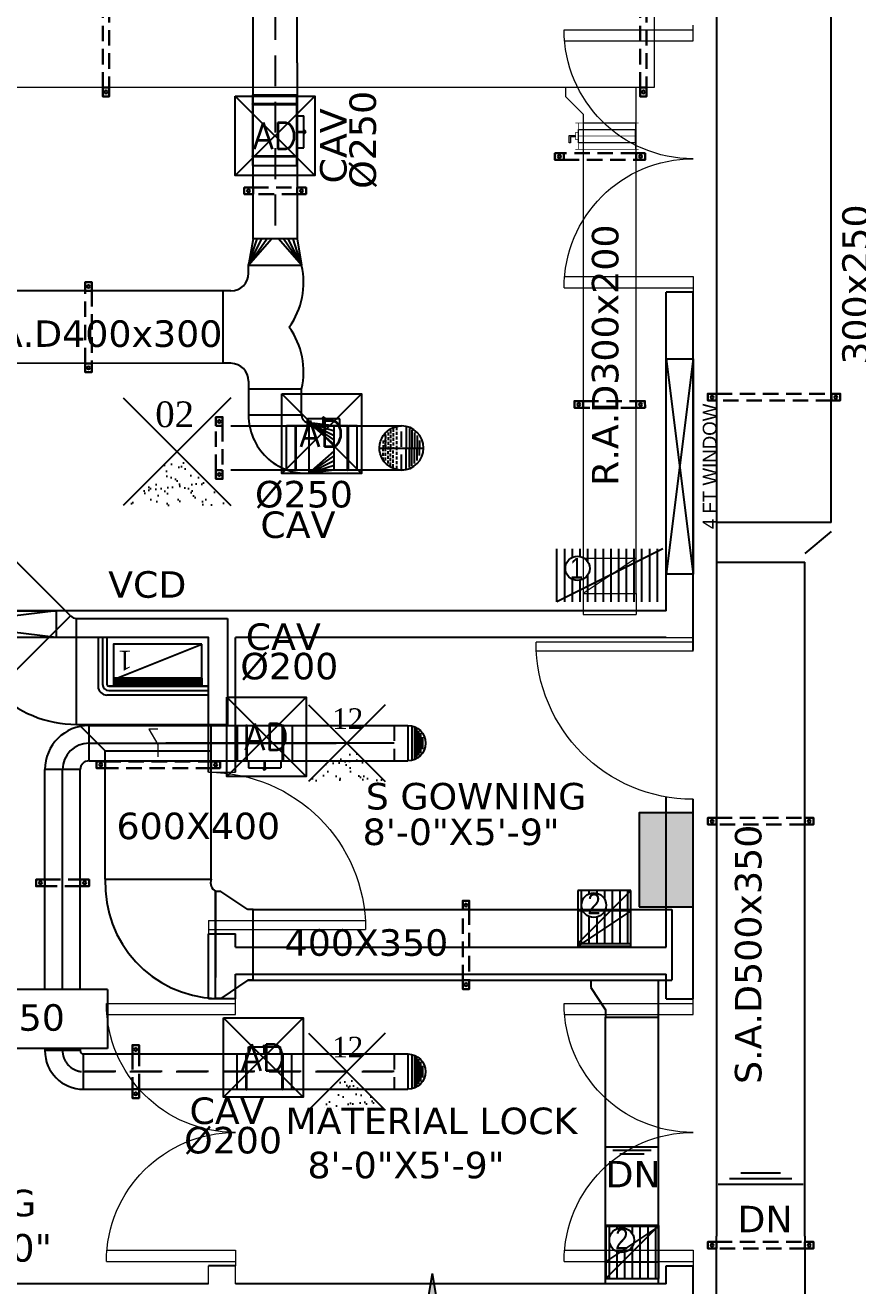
# Model space of a CAD drawing. Header units: millimetres. Extents: x -5691 to 68617, y -23008 to 84113.
# Drawn here: x 8462 to 13176, y 33340 to 40474 of the extents above; entities that cross this region are included whole.
import ezdxf
from ezdxf.enums import TextEntityAlignment as Align

# ---------------------------------------------------------------- set-up
doc = ezdxf.new("R2010")
doc.units = ezdxf.units.MM
doc.header["$LTSCALE"] = 700
doc.header["$MEASUREMENT"] = 0
doc.linetypes.add('HIDDEN', pattern=[0.375, 0.25, -0.125])
for name, color, linetype in [('Access Door', 7, 'Continuous'), ('architactur xref$0$COLUMN', 8, 'Continuous'), ('architactur xref$0$COLUMN HATCH', 8, 'Continuous'), ('architactur xref$0$TEXT', 8, 'Continuous'), ('architactur xref$0$WALL', 8, 'Continuous'), ('architactur xref$0$WINDOOW', 8, 'Continuous'), ('CAV', 4, 'Continuous'), ('duct size', 7, 'Continuous'), ('M-AC-DIFFUSER', 3, 'Continuous'), ('rcp$0$DIF 02', 74, 'Continuous'), ('rcp$0$DIF 12', 84, 'Continuous'), ('rcp$0$DIF 46', 74, 'Continuous'), ('rcp$0$Low pickup 500x200', 10, 'Continuous'), ('rcp$0$Return grill 300x300', 5, 'Continuous'), ('rcp$0$RETURN GRILL-600x300', 5, 'Continuous'), ('rcp$0$X-REF', 8, 'Continuous'), ('Return Ahu-03', 1, 'Continuous'), ('Return Ahu-06', 1, 'Continuous'), ('Supply Ahu-03', 3, 'Continuous'), ('Supply Ahu-04', 3, 'Continuous'), ('Supply Ahu-05', 3, 'Continuous'), ('Supply Ahu-06', 3, 'Continuous'), ('X-REF', 8, 'Continuous')]:
    doc.layers.add(name, color=color, linetype=linetype)
for name, color, linetype, lineweight in [('rcp$0$H-RETURN RISER 700', 6, 'Continuous', 9), ('rcp$0$MAAM TEXT', 7, 'Continuous', 25), ('Return AHU-02', 1, 'Continuous', 20), ('SA-HANGERS', 21, 'Continuous', 30), ('VCD', 1, 'Continuous', 20)]:
    doc.layers.add(name, color=color, linetype=linetype, lineweight=lineweight)
doc.styles.add('AC-TEXT', font='ROMANS.SHX', dxfattribs={"height": 200})
doc.styles.add('architactur xref$0$H St Bt', font='stylu.ttf')
doc.styles.add('architactur xref$0$VERDANA', font='verdana.ttf')
doc.styles.add('rcp$0$style1', font='ARIALN.TTF')
doc.styles.add('rcp$0$TECHNICBOLD', font='times.ttf', dxfattribs={"height": 10})
doc.styles.add('VERDANA', font='verdana.ttf')

# ---------------------------------------------------------------- blocks, each defined once
blk = doc.blocks.new('*U12')
for p, q in [((0, 0), (0, 37)), ((650, 0), (650, 37))]:
    blk.add_line(p, q)
for points in [[(0, 0), (-50, 0), (-50, 37), (0, 37)], [(650, 37), (700, 37), (700, 0), (650, 0)]]:
    blk.add_lwpolyline(points)
at = {"linetype": 'HIDDEN', "ltscale": 0.5}
for points in [[(0, 37), (650, 37)], [(650, 0), (0, 0)]]:
    blk.add_lwpolyline(points, dxfattribs=at)
for centre in [(-25, 18.5), (675, 18.5)]:
    blk.add_circle(centre, 8.44)
blk = doc.blocks.new('*U13')
for p, q in [((0, 0), (0, 37)), ((499.8, 0), (499.8, 37))]:
    blk.add_line(p, q)
for points in [[(0, 0), (-50, 0), (-50, 37), (0, 37)], [(499.8, 37), (549.8, 37), (549.8, 0), (499.8, 0)]]:
    blk.add_lwpolyline(points)
at = {"linetype": 'HIDDEN', "ltscale": 0.5}
for points in [[(0, 37), (499.8, 37)], [(499.8, 0), (0, 0)]]:
    blk.add_lwpolyline(points, dxfattribs=at)
for centre in [(-25, 18.5), (524.8, 18.5)]:
    blk.add_circle(centre, 8.44)
blk = doc.blocks.new('*U59')
for p, q in [((0, 0), (0, 37)), ((600, 0), (600, 37))]:
    blk.add_line(p, q)
for points in [[(0, 0), (-50, 0), (-50, 37), (0, 37)], [(600, 37), (650, 37), (650, 0), (600, 0)]]:
    blk.add_lwpolyline(points)
at = {"linetype": 'HIDDEN', "ltscale": 0.5}
for points in [[(0, 37), (600, 37)], [(600, 0), (0, 0)]]:
    blk.add_lwpolyline(points, dxfattribs=at)
for centre in [(-25, 18.5), (625, 18.5)]:
    blk.add_circle(centre, 8.44)
blk = doc.blocks.new('*U94')
for p, q in [((0, 0), (0, 37)), ((400, 0), (400, 37))]:
    blk.add_line(p, q)
for points in [[(0, 0), (-50, 0), (-50, 37), (0, 37)], [(400, 37), (450, 37), (450, 0), (400, 0)]]:
    blk.add_lwpolyline(points)
at = {"linetype": 'HIDDEN', "ltscale": 0.5}
for points in [[(0, 37), (400, 37)], [(400, 0), (0, 0)]]:
    blk.add_lwpolyline(points, dxfattribs=at)
for centre in [(-25, 18.5), (425, 18.5)]:
    blk.add_circle(centre, 8.44)
blk = doc.blocks.new('*U76')
for p, q in [((0, 0), (0, 37)), ((250.2, 0), (250.2, 37))]:
    blk.add_line(p, q)
for points in [[(0, 0), (-50, 0), (-50, 37), (0, 37)], [(250.2, 37), (300.2, 37), (300.2, 0), (250.2, 0)]]:
    blk.add_lwpolyline(points)
at = {"linetype": 'HIDDEN', "ltscale": 0.5}
for points in [[(0, 37), (250.2, 37)], [(250.2, 0), (0, 0)]]:
    blk.add_lwpolyline(points, dxfattribs=at)
for centre in [(-25, 18.5), (275.2, 18.5)]:
    blk.add_circle(centre, 8.44)
blk = doc.blocks.new('*U127')
for p, q in [((0, 0), (0, 37)), ((409.9, 0), (409.9, 37))]:
    blk.add_line(p, q)
for points in [[(0, 0), (-50, 0), (-50, 37), (0, 37)], [(409.9, 37), (459.9, 37), (459.9, 0), (409.9, 0)]]:
    blk.add_lwpolyline(points)
at = {"linetype": 'HIDDEN', "ltscale": 0.5}
for points in [[(0, 37), (409.9, 37)], [(409.9, 0), (0, 0)]]:
    blk.add_lwpolyline(points, dxfattribs=at)
for centre in [(-25, 18.5), (434.9, 18.5)]:
    blk.add_circle(centre, 8.44)
blk = doc.blocks.new('*U79')
for p, q in [((0, 0), (0, 37)), ((300, 0), (300, 37))]:
    blk.add_line(p, q)
for points in [[(0, 0), (-50, 0), (-50, 37), (0, 37)], [(300, 37), (350, 37), (350, 0), (300, 0)]]:
    blk.add_lwpolyline(points)
at = {"linetype": 'HIDDEN', "ltscale": 0.5}
for points in [[(0, 37), (300, 37)], [(300, 0), (0, 0)]]:
    blk.add_lwpolyline(points, dxfattribs=at)
for centre in [(-25, 18.5), (325, 18.5)]:
    blk.add_circle(centre, 8.44)
blk = doc.blocks.new('CAV 250 DIA')
for p, q in [((0, 400), (0, 350)), ((0, 400), (250, 400)), ((250, 400), (250, 350)), ((0, 350), (250, 350)), ((0, 345), (0, 55)), ((0, 345), (250, 345)), ((250, 345), (250, 55)), ((250, 301.1), (290, 301.1)), ((290, 301.1), (290, 119.1)), ((290.8, 218.7), (292.2, 220.1)), ((290.8, 218.7), (297.4, 212.1)), ((292.2, 220.1), (302.2, 210.1)), ((250, 212.1), (297.4, 212.1)), ((250, 208.1), (297.4, 208.1)), ((297.4, 208.1), (290.8, 201.6)), ((290.8, 201.6), (292.2, 200.1)), ((302.2, 210.1), (292.2, 200.1)), ((250, 119.1), (290, 119.1)), ((0, 55), (250, 55)), ((0, 50), (0, 0)), ((0, 50), (250, 50)), ((0, 50), (250, 50)), ((0, 0), (250, 0)), ((250, 50), (250, 0))]:
    blk.add_line(p, q)
for centre, start, end in [((0.9, 347.5), 109.43656, 250.56344), ((249.1, 347.5), 289.43656, 70.56344), ((0.9, 52.5), 109.43656, 250.56344), ((249.1, 52.5), 289.43656, 70.56344)]:
    blk.add_arc(centre, 2.65, start, end)
blk = doc.blocks.new('architactur xref$0$b d')
at = {"layer": 'architactur xref$0$WINDOOW', "color": 0, "lineweight": 0}
for p, q in [((67237.44, 17555.04), (67233.94, 17555.04)), ((67234.94, 17526.29), (67234.94, 17555.04)), ((67237.44, 17526.39), (67237.44, 17555.04)), ((67289.94, 17526.39), (67289.94, 17555.04)), ((67289.94, 17555.04), (67293.44, 17555.04)), ((67292.44, 17526.29), (67292.44, 17555.04))]:
    blk.add_line(p, q, dxfattribs=at)
for centre, start, end in [((67234.94, 17555.04), 270, 0), ((67292.44, 17555.04), 180, 270)]:
    blk.add_arc(centre, 28.75, start, end, dxfattribs=at)
blk = doc.blocks.new('architactur xref$0$D1')
at = {"layer": 'architactur xref$0$WINDOOW', "color": 0, "lineweight": 0}
for p, q in [((2995.31, -11647.76), (2960.36, -11647.76)), ((2995.31, -11647.76), (2995.31, -11650.76)), ((2995.31, -11649.76), (2960.31, -11649.76))]:
    blk.add_line(p, q, dxfattribs=at)
blk.add_arc((2995.31, -11649.76), 35, 90, 180, dxfattribs=at)
blk = doc.blocks.new('*U202')
at = {"layer": 'architactur xref$0$WALL', "color": 0}
for p, q in [((60520.06, 48188.77), (60526.06, 48188.77)), ((60520.06, 48140.77), (60520.06, 48188.77)), ((60526.06, 48188.77), (60520.06, 48140.77)), ((60520.06, 48188.77), (60526.06, 48140.77)), ((60526.06, 48188.77), (60526.06, 48140.77)), ((60526.06, 48140.77), (60520.06, 48140.77))]:
    blk.add_line(p, q, dxfattribs=at)
at = {"layer": 'architactur xref$0$TEXT', "lineweight": 0, "style": 'architactur xref$0$H St Bt'}
blk.add_text('4 FT WINDOW', height=3.1104, rotation=90, dxfattribs=at).set_placement((60531.34, 48150.84))
blk = doc.blocks.new('*U219')
at = {"layer": 'architactur xref$0$WALL', "color": 0}
for p, q in [((60520.06, 48188.77), (60526.06, 48188.77)), ((60520.06, 48140.77), (60520.06, 48188.77)), ((60526.06, 48188.77), (60520.06, 48140.77)), ((60520.06, 48188.77), (60526.06, 48140.77)), ((60526.06, 48188.77), (60526.06, 48140.77)), ((60526.06, 48140.77), (60520.06, 48140.77))]:
    blk.add_line(p, q, dxfattribs=at)
at = {"layer": 'architactur xref$0$TEXT', "lineweight": 0, "style": 'architactur xref$0$H St Bt'}
blk.add_text('4 FT WINDOW', height=3.1104, rotation=90, dxfattribs=at).set_placement((60531.34, 48150.84))
blk = doc.blocks.new('architactur xref')
at = {"layer": 'architactur xref$0$COLUMN HATCH', "linetype": 'Continuous'}
blk.add_hatch(color=256, dxfattribs=at).paths.add_polyline_path([(482, 1418), (470, 1418), (470, 1397), (482, 1397)])
at = {"layer": 'architactur xref$0$TEXT', "lineweight": 0}
blk.add_hatch(color=256, dxfattribs=at).paths.add_polyline_path([(482, 1418), (470, 1418), (470, 1397), (482, 1397)])
at = {"layer": 'architactur xref$0$TEXT'}
blk.add_hatch(color=256, dxfattribs=at).paths.add_polyline_path([(422.16, 1305.16), (425.59, 1305.16), (423.87, 1315.39)])
at = {"layer": 'architactur xref$0$COLUMN', "linetype": 'Continuous'}
blk.add_lwpolyline([(470, 1397), (482, 1397), (482, 1418), (470, 1418)], close=True, dxfattribs=at)
at = {"layer": 'architactur xref$0$TEXT'}
for p, q in [((423.86, 1315.35), (422.16, 1305.16)), ((423.88, 1315.35), (425.59, 1305.16))]:
    blk.add_line(p, q, dxfattribs=at)
at = {"layer": 'architactur xref$0$TEXT', "lineweight": 0}
blk.add_lwpolyline([(470, 1397), (482, 1397), (482, 1418), (470, 1418)], close=True, dxfattribs=at)
at = {"layer": 'architactur xref$0$WALL', "linetype": 'Continuous'}
for p, q in [((476, 1463), (476, 1533.96)), ((482, 1533.96), (476, 1533.96)), ((482, 1454.22), (482, 1533.96)), ((476, 1463), (185.5, 1463)), ((374, 1457), (258, 1457)), ((374, 1427), (374, 1457)), ((380, 1427), (380, 1457)), ((476, 1457), (380, 1457)), ((476, 1388), (476, 1421.52)), ((482, 1376.5), (482, 1421)), ((374, 1376.5), (374, 1391)), ((374, 1391), (380, 1391)), ((380, 1388), (380, 1391)), ((380, 1388), (476, 1388)), ((380, 1376.5), (380, 1382)), ((380, 1382), (476, 1382)), ((476, 1376.5), (476, 1382)), ((380, 1376.5), (374, 1376.5)), ((476, 1376.5), (482, 1376.5)), ((380, 1317), (374, 1317)), ((476, 1313), (476, 1317)), ((476, 1317), (482, 1317)), ((482, 1229), (482, 1317)), ((374, 1313), (213, 1313)), ((476, 1313), (380, 1313))]:
    blk.add_line(p, q, dxfattribs=at)
at = {"layer": 'architactur xref$0$WINDOOW', "lineweight": 0}
for p, q in [((374, 1457), (258, 1457)), ((476, 1457), (482, 1457)), ((374, 1427), (380, 1427)), ((374, 1313), (374, 1317)), ((380, 1313), (380, 1317))]:
    blk.add_line(p, q, dxfattribs=at)
at = {"layer": 'architactur xref$0$WALL'}
blk.add_blockref('*U202', (-60044.06, -46669.66), dxfattribs=at)
at = {"layer": 'architactur xref$0$WALL', "rotation": 270}
blk.add_blockref('*U219', (-47848.77, 61983.06), dxfattribs=at)
at = {"layer": 'architactur xref$0$WINDOOW', "lineweight": 0, "xscale": -1}
for name, p, rotation in [('architactur xref$0$b d', (-17073.04, -65699.98), 270), ('architactur xref$0$D1', (-2513.31, -10193.76), 180), ('architactur xref$0$b d', (-17175.04, -65916.94), 270), ('architactur xref$0$b d', (-17073.04, -65916.94), 270)]:
    blk.add_blockref(name, p, dxfattribs=dict(at, rotation=rotation))
blk.add_blockref('architactur xref$0$D1', (3369.31, 13041.76), dxfattribs=at)
at = {"layer": 'architactur xref$0$TEXT', "lineweight": 0, "style": 'architactur xref$0$VERDANA'}
for s, height, p in [('S GOWNING', 5.906, (409.05, 1418.72)), ('8\'-0"X5\'-9"', 5.9055, (408.35, 1410.79)), ('MATERIAL LOCK', 5.9055, (391.12, 1346.38, 0.01)), ('8\'-0"X5\'-9"', 5.9055, (396.05, 1336.54, 0.01))]:
    blk.add_text(s, height=height, dxfattribs=at).set_placement(p)
at = {"layer": 'architactur xref$0$TEXT', "lineweight": 0, "insert": (310.86, 1325.91, -0.01), "char_height": 5.9055, "width": 81.4151, "attachment_point": 5, "style": 'architactur xref$0$VERDANA'}
blk.add_mtext('CREAM MFG {\\H1.042x;13\'-5"X12\'-0"}', dxfattribs=at)
blk = doc.blocks.new('A$C4D301BEB')
for p, q in [((-246, 200), (-246, 240)), ((-246, 240), (-64, 240)), ((-165, 242.2), (-155, 252.2)), ((-163.6, 240.8), (-165, 242.2)), ((-163.6, 240.8), (-157, 247.4)), ((-157, 200), (-157, 247.4)), ((-155, 252.2), (-145, 242.2)), ((-153, 200), (-153, 247.4)), ((-153, 247.4), (-146.4, 240.8)), ((-146.4, 240.8), (-145, 242.2)), ((-64, 200), (-64, 240)), ((-310, 200), (-260, 200)), ((-310, 0), (-310, 200)), ((-260, 0), (-260, 200)), ((-255, 200), (-55, 200)), ((-255, 0), (-255, 200)), ((-55, 0), (-55, 200)), ((-50, 200), (0, 200)), ((-50, 0), (-50, 200)), ((-50, 0), (-50, 200)), ((0, 0), (0, 200)), ((-310, 0), (-260, 0)), ((-255, 0), (-55, 0)), ((-50, 0), (0, 0))]:
    blk.add_line(p, q)
for centre, start, end in [((-257.5, 199.1), 19.43656, 160.56344), ((-52.5, 199.1), 19.43656, 160.56344), ((-257.5, 0.9), 199.43656, 340.56344), ((-52.5, 0.9), 199.43656, 340.56344)]:
    blk.add_arc(centre, 2.65, start, end)
blk = doc.blocks.new('*U77')
for p, q in [((0, 0), (0, 37)), ((410, 0), (410, 37))]:
    blk.add_line(p, q)
for points in [[(0, 0), (-50, 0), (-50, 37), (0, 37)], [(410, 37), (460, 37), (460, 0), (410, 0)]]:
    blk.add_lwpolyline(points)
at = {"linetype": 'HIDDEN', "ltscale": 0.5}
for points in [[(0, 37), (410, 37)], [(410, 0), (0, 0)]]:
    blk.add_lwpolyline(points, dxfattribs=at)
for centre in [(-25, 18.5), (435, 18.5)]:
    blk.add_circle(centre, 8.44)
blk = doc.blocks.new('*U109')
for p, q in [((0, 0), (0, 37)), ((850, 0), (850, 37))]:
    blk.add_line(p, q)
for points in [[(0, 0), (-50, 0), (-50, 37), (0, 37)], [(850, 37), (900, 37), (900, 0), (850, 0)]]:
    blk.add_lwpolyline(points)
at = {"linetype": 'HIDDEN', "ltscale": 0.5}
for points in [[(0, 37), (850, 37)], [(850, 0), (0, 0)]]:
    blk.add_lwpolyline(points, dxfattribs=at)
for centre in [(-25, 18.5), (875, 18.5)]:
    blk.add_circle(centre, 8.44)
blk = doc.blocks.new('AD')
at = {"layer": 'M-AC-DIFFUSER', "color": 2}
for p, q in [((225, 225), (-225, -225)), ((225, -225), (-225, 225))]:
    blk.add_line(p, q, dxfattribs=at)
blk.add_lwpolyline([(-225, 225), (225, 225), (225, -225), (-225, -225)], close=True, dxfattribs=at)
at = {"layer": 'M-AC-DIFFUSER', "color": 2, "style": 'AC-TEXT'}
blk.add_text('AD', height=150, dxfattribs=at).set_placement((0, 0), align=Align.MIDDLE_CENTER)
blk = doc.blocks.new('*U128')
for p, q in [((0, 0), (0, 37)), ((200, 0), (200, 37))]:
    blk.add_line(p, q)
for points in [[(0, 0), (-50, 0), (-50, 37), (0, 37)], [(200, 37), (250, 37), (250, 0), (200, 0)]]:
    blk.add_lwpolyline(points)
at = {"linetype": 'HIDDEN', "ltscale": 0.5}
for points in [[(0, 37), (200, 37)], [(200, 0), (0, 0)]]:
    blk.add_lwpolyline(points, dxfattribs=at)
for centre in [(-25, 18.5), (225, 18.5)]:
    blk.add_circle(centre, 8.44)
blk = doc.blocks.new('*U142')
for p, q in [((0, 0), (0, 37)), ((200, 0), (200, 37))]:
    blk.add_line(p, q)
for points in [[(0, 0), (-50, 0), (-50, 37), (0, 37)], [(200, 37), (250, 37), (250, 0), (200, 0)]]:
    blk.add_lwpolyline(points)
at = {"linetype": 'HIDDEN', "ltscale": 0.5}
for points in [[(0, 37), (200, 37)], [(200, 0), (0, 0)]]:
    blk.add_lwpolyline(points, dxfattribs=at)
for centre in [(-25, 18.5), (225, 18.5)]:
    blk.add_circle(centre, 8.44)
blk = doc.blocks.new('*U130')
at = {"linetype": 'Continuous', "const_width": 5}
for points in [[(428, -75), (428, -75), (-25, -75), (0, -75), (0, 125), (-25, 125), (0, 125), (428, 125), (453, 125), (428, 125), (428, -75), (453, -75), (428, -75)], [(428, 25), (0, 25)]]:
    blk.add_lwpolyline(points, dxfattribs=at)
at = {"linetype": 'Continuous'}
for points in [[(-25, 20), (-25, 30), (-60, 30), (-60, 75), (-70, 75), (-70, 20), (-25, 20)], [(428, 75), (0, 75), (0, -25), (428, -25)]]:
    blk.add_lwpolyline(points, close=True, dxfattribs=at)
at = {"linetype": 'Continuous', "const_width": 5}
blk.add_lwpolyline([(0, 0), (0, 50), (-25, 50), (-25, 0)], close=True, dxfattribs=at)
blk = doc.blocks.new('rcp$0$DIFF CODE-12')
at = {"layer": 'rcp$0$DIF 12'}
h = blk.add_hatch(dxfattribs=at)
h.set_pattern_fill('AR-SAND', color=256, scale=50, style=0)
h.paths.add_polyline_path([(-20771.6, -48936.5), (-20336.6, -48936.5), (-20554.1, -48719)])
for p, q in [((-20336.6, -48501.5), (-20771.6, -48936.5)), ((-20771.6, -48501.5), (-20336.6, -48936.5))]:
    blk.add_line(p, q, dxfattribs=at)
at = {"layer": 'rcp$0$DIF 12', "color": 1, "style": 'rcp$0$TECHNICBOLD'}
blk.add_text('12', height=116.49, dxfattribs=at).set_placement((-20636.9, -48638))
blk = doc.blocks.new('rcp$0$saaa')
at = {"layer": 'rcp$0$RETURN GRILL-600x300'}
h = blk.add_hatch(dxfattribs=at)
h.set_pattern_fill('ANSI31', color=256, scale=350, angle=135, style=0)
h.set_pattern_definition([(270, (332422.58, 31332.115), (-43.75, 3e-15), [])])
h.paths.add_polyline_path([(272317.9, 32662.1), (272317.9, 32962.1), (271717.9, 32962.1), (271717.9, 32662.1)])
h.paths.add_polyline_path([(271904.5, 32851.7, 1), (271767, 32851.7, 1)], flags=16)
blk.add_line((272317.9, 32962.1), (271717.9, 32662.1), dxfattribs=at)
blk.add_circle((271835.7, 32851.7, -0.4), 68.8, dxfattribs=at)
at = {"layer": 'rcp$0$MAAM TEXT', "color": 7, "style": 'rcp$0$style1'}
blk.add_text('1', height=117.4, dxfattribs=at).set_placement((271830.4, 32793.9, -0.4), align=Align.CENTER)
blk = doc.blocks.new('rcp$0$DIFF CODE-2')
at = {"layer": 'rcp$0$DIF 02'}
h = blk.add_hatch(dxfattribs=at)
h.set_pattern_fill('AR-SAND', color=256, scale=50, style=0)
h.paths.add_polyline_path([(-20872.6, -48009.6), (-20262.6, -48009.6), (-20567.6, -47704.6)])
for p, q in [((-20872.6, -47399.6), (-20262.6, -48009.6)), ((-20262.6, -47399.6), (-20872.6, -48009.6))]:
    blk.add_line(p, q, dxfattribs=at)
at = {"layer": 'rcp$0$DIF 02', "color": 1, "style": 'rcp$0$TECHNICBOLD'}
blk.add_text('02', height=145.64, dxfattribs=at).set_placement((-20690.5, -47565.6))
blk = doc.blocks.new('rcp$0$grill 2')
at = {"layer": 'rcp$0$Return grill 300x300'}
for p, q in [((-181725.9, 9716.9), (-182025.9, 9716.9)), ((-182025.9, 9716.9), (-182025.9, 9416.9)), ((-181725.9, 9716.9), (-182025.9, 9416.9)), ((-182007.4, 9716.9), (-182007.4, 9416.9)), ((-181963.7, 9716.9), (-181963.7, 9698)), ((-181919.9, 9716.9), (-181919.9, 9701.3)), ((-181876.2, 9716.9), (-181876.2, 9668)), ((-181832.4, 9716.9), (-181832.4, 9416.9)), ((-181788.7, 9716.9), (-181788.7, 9416.9)), ((-181744.9, 9716.9), (-181744.9, 9416.9)), ((-181725.9, 9416.9), (-181725.9, 9716.9)), ((-181963.7, 9569.2), (-181963.7, 9416.9)), ((-181919.9, 9566), (-181919.9, 9416.9)), ((-181876.2, 9599.2), (-181876.2, 9416.9)), ((-182025.9, 9416.9), (-181725.9, 9416.9))]:
    blk.add_line(p, q, dxfattribs=at)
blk.add_ellipse((-181935.9, 9633.6), major_axis=(49.3, 49.3), ratio=1, start_param=5.497787, end_param=11.780972, dxfattribs=at)
at = {"layer": 'rcp$0$Return grill 300x300', "color": 7, "style": 'rcp$0$style1'}
blk.add_text('2', height=117.4, dxfattribs=at).set_placement((-181934.8, 9581.9, -0.4), align=Align.CENTER)
blk = doc.blocks.new('rcp$0$LOWPICK UP AFSD')
at = {"layer": 'rcp$0$Low pickup 500x200', "color": 6}
for p, q in [((8874.6, 37007.8), (8874.6, 36732.8)), ((8924.6, 37007.8), (8874.6, 37007.8)), ((8924.6, 37007.8), (8924.6, 36742.8)), ((9499.6, 36682.8), (8924.6, 36682.8)), ((9499.6, 36732.8), (8934.6, 36732.8))]:
    blk.add_line(p, q, dxfattribs=at)
at = {"layer": 'rcp$0$Low pickup 500x200', "color": 40}
for p, q in [((8899.6, 37007.8), (8899.6, 36742.8)), ((8934.6, 36707.8), (9499.6, 36707.8))]:
    blk.add_line(p, q, dxfattribs=at)
at = {"layer": 'rcp$0$Low pickup 500x200'}
blk.add_line((8962.1, 36770.3), (9462.1, 36970.3), dxfattribs=at)
at = {"layer": 'rcp$0$Low pickup 500x200', "color": 6}
for points in [[(9499.6, 36742.8), (9499.6, 37007.8), (8924.6, 37007.8), (8924.6, 36742.8)], [(8934.6, 36732.8), (9499.6, 36732.8)]]:
    blk.add_lwpolyline(points, dxfattribs=at)
at = {"layer": 'rcp$0$Low pickup 500x200'}
blk.add_lwpolyline([(9462.1, 36970.3), (8962.1, 36970.3), (8962.1, 36770.3), (9462.1, 36770.3)], close=True, dxfattribs=at)
at = {"layer": 'rcp$0$Low pickup 500x200', "color": 40}
blk.add_arc((8934.6, 36742.8), 35, 180, 270, dxfattribs=at)
at = {"layer": 'rcp$0$Low pickup 500x200', "color": 6}
for centre, radius in [((8934.6, 36742.8), 10), ((8924.6, 36732.8), 50)]:
    blk.add_arc(centre, radius, 180, 270, dxfattribs=at)
at = {"layer": 'rcp$0$Low pickup 500x200', "color": 6, "style": 'rcp$0$TECHNICBOLD'}
blk.add_text('1', height=110.8, rotation=180, dxfattribs=at).set_placement((9069.8, 36933.5))
blk = doc.blocks.new('rcp$0$A$C0a68144a')
at = {"layer": 'rcp$0$H-RETURN RISER 700'}
for p, q in [((-318.4, 221.1), (-287.7, 273)), ((-287.7, 221.1), (-318.4, 221.1))]:
    blk.add_line(p, q, dxfattribs=at)
blk.add_lwpolyline([(-287.7, 273), (-287.7, 314.9)], dxfattribs=at)
blk.add_lwpolyline([(-287.7, 100.1, 0, 60, 0), (-287.7, 184.1, 0, 0, 0), (-287.7, 221.1, 0, 0, 0)], format="xyseb", dxfattribs=at)
blk = doc.blocks.new('rcp')
at = {"layer": 'rcp$0$RETURN GRILL-600x300'}
blk.add_blockref('rcp$0$saaa', (-260246.9, 4548.1), dxfattribs=at)
at = {"layer": 'rcp$0$X-REF', "xscale": 25.39999999999418, "yscale": 25.39999999999418, "zscale": 25.39999999999418}
blk.add_blockref('architactur xref', (0, 0), dxfattribs=at)
at = {"layer": 'rcp$0$Low pickup 500x200'}
for p, q in [((9462.1, 36777.9), (8962, 36777.9)), ((9462.1, 36777.9), (9462.1, 36736.2)), ((8962, 36736.2), (9462.1, 36736.2))]:
    blk.add_line(p, q, dxfattribs=at)
at = {"layer": 'rcp$0$Low pickup 500x200', "ltscale": 8}
blk.add_line((8962, 36777.9, 0), (8962, 36736.2), dxfattribs=at)
at = {"layer": 'rcp$0$Low pickup 500x200', "color": 6, "const_width": 33.3}
blk.add_lwpolyline([(8962, 36759), (9462.1, 36759)], dxfattribs=at)
at = {"layer": 'rcp$0$DIF 46'}
for name, p in [('rcp$0$DIFF CODE-2', (29888.5, 85764.8)), ('rcp$0$DIFF CODE-12', (30836.7, 85129.4, -1178.7)), ('rcp$0$DIFF CODE-12', (30836.7, 83270.5, 500.3))]:
    blk.add_blockref(name, p, dxfattribs=at)
at = {"layer": 'rcp$0$Low pickup 500x200'}
blk.add_blockref('rcp$0$LOWPICK UP AFSD', (0, 0), dxfattribs=at)
at = {"layer": 'rcp$0$Low pickup 500x200', "ltscale": 8, "xscale": -1.66698760213779, "yscale": 1.66698760213779, "zscale": 1.66698760213779, "rotation": 180}
blk.add_blockref('rcp$0$A$C0a68144a', (9691.7, 36858.9), dxfattribs=at)
at = {"layer": 'rcp$0$RETURN GRILL-600x300'}
for p in [(193617.3, 25859.9), (193774.8, 23964.4)]:
    blk.add_blockref('rcp$0$grill 2', p, dxfattribs=at)

msp = doc.modelspace()

# ---------------------------------------------------------------- block references
at = {"layer": 'X-REF', "ltscale": 8}
msp.add_blockref('rcp', (0, 0), dxfattribs=at)

# ---------------------------------------------------------------- next in the draw order: block references
at = {"layer": 'X-REF', "xscale": 25.39999999999418, "yscale": 25.39999999999418, "zscale": 25.39999999999418}
msp.add_blockref('architactur xref', (0, 0), dxfattribs=at)

# ---------------------------------------------------------------- next in the draw order: linework, layer by layer
at = {"layer": 'Return AHU-02'}
for p, q in [((12022.5, 40971.3), (12022.5, 40121.3)), ((12022.5, 40121.3), (-3015.2, 40121.3)), ((11520.9, 40121.3), (11520.9, 40071.3)), ((11920.9, 39921.3), (11920.9, 40121.3)), ((11520.9, 40071.3), (11620.9, 39971.3)), ((11920.9, 37507.4, 75), (11920.9, 40060, 7.4)), ((11620.9, 39971.3), (11620.9, 39921.3)), ((11620.9, 39971.3), (11620.9, 37507.4, 125)), ((11620.9, 39921.3), (11920.9, 39921.3)), ((11620.9, 37507.4, 275), (11620.9, 37457.4, 25)), ((11621, 37457.4, 0), (11621, 37257.4, 0)), ((11621, 37457.4, 0), (11920.9, 37457.4, 25)), ((11920.9, 37457.4, 25), (11920.9, 37507.4, 75)), ((11920.9, 37257.4, 25), (11920.9, 37457.4, 25)), ((11621, 37257.4, 50), (11920.9, 37257.4, 25)), ((11621, 37257.4, 50), (11621, 37139.7, 50)), ((11920.9, 37257.4, 25), (11920.9, 37139.7, 25)), ((11621, 37139.7, 50), (11920.9, 37139.7, 50))]:
    msp.add_line(p, q, dxfattribs=at)
at = {"layer": 'Return AHU-02', "ltscale": 8}
for p, q in [((11920.9, 37457.4, 25), (11621, 37257.4, 0)), ((11747.3, 33350.2), (12047.3, 33350.2))]:
    msp.add_line(p, q, dxfattribs=at)
at = {"layer": 'Return Ahu-03'}
for p, q in [((8717.4, 37131.6, 50), (8322, 37527)), ((8293.1, 36707.2, -75.3), (8717.3, 37131.5, -75.3)), ((8752.7, 36516.8, -25.3), (8752.7, 37116.8, -25.3)), ((8752.7, 37116.8, -75.3), (9607.1, 37116.8, -75.3)), ((9607.1, 37116.8, -75.3), (9607.1, 36516.8, -75.3)), ((8752.7, 36516.8, -75.3), (9607.1, 36516.8, -75.3)), ((8765.1, 36516.8, -75.3), (8915.1, 36366.8, -75.3)), ((9514.5, 35640.7, 60.2), (9514.5, 36516.8, -75.3)), ((8915.1, 35640.7, 59.3), (8915.1, 36366.8, -43.3)), ((8915.1, 36366.8, -75.3), (9514.7, 36366.8, -75.3)), ((8915.1, 35640.7, 50), (9514.5, 35640.7, 50)), ((9539, 34965.6, 50), (9539.6, 35572.3, 100)), ((9569.5, 35572, 50), (9539, 35572, 50)), ((9539, 35572, 50), (9539, 35454, 50)), ((9721.9, 35469, 99.6), (9569.5, 35572, 50)), ((9752.7, 35469, 99.6), (9721.9, 35469, 99.6)), ((9752.7, 35069, 50), (9752.7, 35469, 50)), ((9754.4, 35469, 99.6), (12123.3, 35469, 99.6)), ((11891.4, 35462.1), (11591.4, 35262.1)), ((12123.3, 35469), (12123.3, 35069)), ((9539, 35454, 50), (9539, 35083.6, 50)), ((9539, 34965.6, 50), (9539, 35083.6, 50)), ((9721.9, 35069, 99.6), (9569.5, 34965.6, 50)), ((9721.9, 35069, 99.6), (9754.4, 35069, 99.6)), ((9754.4, 35069, 99.6), (9721.9, 35069, 99.6)), ((9754.4, 35069, 99.6), (12123.3, 35069, 99.6)), ((11664.1, 35069, 199.2), (11664.1, 35027.3, 199.2)), ((12047.4, 34860.6, 199.2), (12047.4, 35069, 157.5)), ((9569.5, 34965.6, 50), (9539, 34965.6, 50)), ((11664.1, 35027.3, 199.2), (11747.4, 34902.3, 199.2)), ((11747.4, 34902.3, 199.2), (11747.4, 34860.6, 199.2)), ((11747.3, 33350.2), (11747.4, 34860.6)), ((11747.4, 34860.6, 199.2), (12047.4, 34860.6, 199.2)), ((12047.3, 33350.2), (12047.4, 34860.6)), ((12047.4, 33675.2), (11747.4, 33475.2))]:
    msp.add_line(p, q, dxfattribs=at)
for points in [[(11591.4, 35262.1), (11891.4, 35262.1), (11891.4, 35462.1), (11591.4, 35462.1)], [(11747.4, 33475.2), (12047.4, 33475.2), (12047.4, 33675.2), (11747.4, 33675.2)]]:
    msp.add_lwpolyline(points, close=True, dxfattribs=at)
for centre, radius, start, end in [((8752.7, 37166.8, -75.3), 50, 225, 270), ((8752.7, 37166.8, -75.3), 650, 225, 270), ((9564.6, 35615.1), 650, 177.73912, 267.73912), ((9567.5, 35621.3, 100), 56.4, 159.91787, 240.32987)]:
    msp.add_arc(centre, radius, start, end, dxfattribs=at)
at = {"layer": 'Return Ahu-06'}
for p, q in [((11749, 34126.2), (12045.7, 34126.2)), ((11788.6, 34106.4), (12006.2, 34106.4)), ((11828.2, 34086.6), (11966.6, 34086.6))]:
    msp.add_line(p, q, dxfattribs=at)
at = {"layer": 'Supply Ahu-03'}
for p, q in [((9751.4, 39265.1), (9751.4, 40261)), ((10001.4, 40261, 0), (10001.4, 39264.6)), ((9751.4, 39265.1), (9726.4, 39115.1)), ((9726.4, 39115.1), (9856.7, 39265.1)), ((9726.4, 39115.1), (9829.2, 39265.1)), ((9726.4, 39115.1), (9801.7, 39265.1)), ((9726.4, 39115.1), (9774.2, 39265.1)), ((10001.4, 39265.1), (9751.4, 39265.1)), ((10026.4, 39115.1), (9896.1, 39265.1)), ((10026.4, 39115.1), (9923.6, 39265.1)), ((10026.4, 39115.1), (9951.1, 39265.1)), ((10026.4, 39115.1), (9978.6, 39265.1)), ((10001.4, 39265.1), (10026.4, 39115.1)), ((9726.4, 39115.1), (10026.4, 39115.1)), ((9626.4, 38970.1, -364), (9581.5, 38970.1, -364)), ((9626.4, 38560.5, -0.4), (9581.4, 38560.5, -0.4)), ((9625.9, 38206.2, 167.2), (10592.5, 38206.1, 272.7)), ((10592.4, 37956.1, 259), (9625.9, 37956.2, 166.6)), ((8928.1, 35016.9, 450), (7089.7, 35016.9, 450)), ((8928.1, 35016.9, 875.9), (8928.1, 34683, 450)), ((8928.1, 34683, 450), (7089.7, 34683, 450)), ((8773, 34670.5, 500.3), (8573, 34670.5, 500.3))]:
    msp.add_line(p, q, dxfattribs=at)
at = {"layer": 'Supply Ahu-03', "ltscale": 600}
for p, q in [((9726.4, 39070.1, -364), (9726.4, 39115.1, -364)), ((9726.4, 39115.1, -364), (10026.4, 39115.1, -364)), ((9726.4, 39115.1), (10026.4, 39115.1)), ((9581.5, 38970.1, -275.7), (8317, 38970.1, 390)), ((9581.5, 38970.1, -364), (9581.4, 38560.5, -0.4)), ((9581.4, 38560.4, 68.3), (8317, 38560.1, 700)), ((9726.4, 38460.1, -364), (9726.4, 38415.1, -364)), ((8792.1, 34451.5, 500.3), (8792.1, 34651.5, 500.3))]:
    msp.add_line(p, q, dxfattribs=at)
at = {"layer": 'Supply Ahu-03', "ltscale": 8}
for p, q in [((10068.8, 38224.2, 195.1), (10211.8, 38178.7, 195.1)), ((10068.8, 38224.2, 195.1), (10211.8, 38152.4, 195.1)), ((10068.8, 38224.2, 195.1), (10211.8, 38126.2, 195.1)), ((10068.8, 38224.2, 195.1), (10211.8, 38100, 195.1)), ((10211.8, 38206.1, 195.1), (10068.8, 38224.2, 195.1)), ((10211.8, 37956.2, 195.1), (10211.8, 38206.1, 195.1)), ((10068.8, 37938.2, 195.1), (10211.8, 38062.4, 195.1)), ((10068.8, 37938.2, 195.1), (10211.8, 38036.2, 195.1)), ((10068.8, 37938.2, 195.1), (10211.8, 38010, 195.1)), ((10068.8, 37938.2, 195.1), (10211.8, 37983.8, 195.1)), ((10211.8, 37956.2, 195.1), (10068.8, 37938.2, 195.1))]:
    msp.add_line(p, q, dxfattribs=at)
at = {"layer": 'Supply Ahu-03', "ltscale": 600}
for centre, radius, start, end in [((9605.1, 39017.1), 432.6, 324.36267, 13.08899), ((9626.4, 39070.1, -364), 100, 270, 0), ((9605.1, 38513), 432.6, 346.91101, 35.63733), ((9625.6, 38459.7, 363.1), 100.8, 0.18925, 89.54312)]:
    msp.add_arc(centre, radius, start, end, dxfattribs=at)
at = {"layer": 'Supply Ahu-03'}
for radius in [219.1, 19.1]:
    msp.add_arc((8792.1, 34670.6, 500.3), radius, 180.03191, 269.96809, dxfattribs=at)
at = {"layer": 'Supply Ahu-04', "ltscale": 8}
msp.add_line((8823, 36310.7), (8823, 36510.7), dxfattribs=at)
at = {"layer": 'Supply Ahu-04'}
for radius in [250, 150, 50]:
    msp.add_arc((8823, 36260.7), radius, 90, 180, dxfattribs=at)
at = {"layer": 'Supply Ahu-05'}
for p, q in [((9751.4, 40261, 0), (9751.4, 41242.1)), ((10001.4, 40261, 0), (10001.4, 41090.9, 0)), ((10617.9, 38199.1, 272.5), (10617.9, 38081.1, 272.5)), ((10636.6, 38190.8, 272.5), (10636.6, 38081.1, 272.5)), ((10651.3, 38181.4, 272.5), (10651.3, 38081.1, 272.5)), ((10665.7, 38168.9, 272.5), (10665.7, 38081.1, 272.5)), ((10680, 38151.5, 272.5), (10680, 38081.1, 272.5)), ((10694.3, 38123.3, 272.5), (10694.3, 38081.1, 272.5)), ((10466, 38081.1, 272.5), (10716, 38081.1, 272.5)), ((10619.4, 37963.1, 259), (10619.4, 38081.1, 259)), ((10636.6, 37971.4, 272.5), (10636.6, 38081.1, 272.5)), ((10651.3, 37980.9, 272.5), (10651.3, 38081.1, 272.5)), ((10665.7, 37993.4, 272.5), (10665.7, 38081.1, 272.5)), ((10680, 38010.8, 272.5), (10680, 38081.1, 272.5)), ((10694.3, 38038.9, 272.5), (10694.3, 38081.1, 272.5)), ((8823, 36510.7), (10628.7, 36510.7)), ((10628.7, 36510.7, -975.3), (10628.7, 36310.7, -975.3)), ((10650.3, 36505.1, -975.3), (10650.3, 36316.3, -975.3)), ((10665.2, 36498.5, -975.3), (10665.2, 36322.9, -975.3)), ((10677, 36490.9, -975.3), (10677, 36330.5, -975.3)), ((10688.5, 36480.9, -975.3), (10688.5, 36340.5, -975.3)), ((10699.9, 36467, -975.3), (10699.9, 36354.4, -975.3)), ((10711.4, 36444.5, -975.3), (10711.4, 36376.9, -975.3)), ((8823, 36310.7), (10628.7, 36310.7)), ((8573, 34683, 585.4), (8573, 34670.5, 500.3)), ((8773, 34683, 585.4), (8773, 34670.5, 500.3)), ((8792.1, 34651.5, 500.3), (10628.5, 34651.5, 500.3)), ((10628.5, 34651.5), (10628.5, 34451.5)), ((10650, 34645.9), (10650, 34457.1)), ((10664.9, 34639.3), (10664.9, 34463.7)), ((10676.7, 34631.7), (10676.7, 34471.3)), ((10688.2, 34621.7), (10688.2, 34481.3)), ((10699.7, 34607.8), (10699.7, 34495.2)), ((10711.1, 34585.3), (10711.1, 34517.7)), ((8792.1, 34451.5, 500.3), (10628.5, 34451.5, 500.3))]:
    msp.add_line(p, q, dxfattribs=at)
at = {"layer": 'Supply Ahu-05', "ltscale": 8}
for p, q in [((9726.4, 38415.1, -364), (10026.4, 38415.1)), ((9726.4, 38415.1, -364), (9726.4, 38266.6, -168.9)), ((10026.4, 38266.6, -16.7), (10026.4, 38415.1)), ((8573, 35016.9, 450), (8573, 36260.8)), ((8773, 36260.7), (8573, 36260.8)), ((8773, 35016.9, 450), (8773, 36260.7))]:
    msp.add_line(p, q, dxfattribs=at)
at = {"layer": 'Supply Ahu-05', "linetype": 'HIDDEN', "ltscale": 0.1}
for p, q in [((10530.6, 38181.4, 272.5), (10530.6, 38081.1, 272.5)), ((10545.4, 38190.8, 272.5), (10545.4, 38081.1, 272.5)), ((10564.1, 38199.1, 272.5), (10564.1, 38081.1, 272.5)), ((10487.7, 38123.3, 272.5), (10487.7, 38081.1, 272.5)), ((10502, 38010.8, 272.5), (10502, 38168.9, 272.5)), ((10502, 38151.5, 272.5), (10502, 38081.1, 272.5)), ((10516.3, 38168.9, 272.5), (10516.3, 38081.1, 272.5)), ((10487.7, 38010.8, 272.5), (10487.7, 38081.1, 272.5)), ((10516.3, 37993.4, 272.5), (10516.3, 38081.1, 272.5)), ((10530.6, 37980.9, 272.5), (10530.6, 38081.1, 272.5)), ((10545.4, 37971.4, 272.5), (10545.4, 38081.1, 272.5)), ((10565.5, 37963.1, 259), (10565.5, 38081.1, 259))]:
    msp.add_line(p, q, dxfattribs=at)
at = {"layer": 'Supply Ahu-05', "linetype": 'HIDDEN', "ltscale": 0.5}
for p, q in [((10592.5, 37956.1, 259), (10592.5, 38206.1, 259)), ((10592.5, 37956.1, 259), (10592.5, 38206.1, 259)), ((10550, 36510.7, -975.3), (10550, 36310.7, -975.3)), ((10549.8, 34651.5), (10549.8, 34451.5))]:
    msp.add_line(p, q, dxfattribs=at)
at = {"layer": 'Supply Ahu-05', "linetype": 'HIDDEN', "ltscale": 8}
for p, q in [((8823, 36410.7), (10550, 36410.7)), ((10550, 36410.7), (9258, 36410.7)), ((8673, 35016.9, 450), (8673, 36260.8))]:
    msp.add_line(p, q, dxfattribs=at)
at = {"layer": 'Supply Ahu-05', "linetype": 'HIDDEN'}
for p, q in [((8673, 34683, 1060.7), (8673, 34670.5, 1060.7)), ((8792.1, 34551.5, 500.3), (10549.8, 34551.5, 500.3)), ((10549.8, 34551.5, 500.3), (8792.1, 34551.5, 500.3))]:
    msp.add_line(p, q, dxfattribs=at)
for centre, radius, start, end in [((1096390.6, 40178), 1086514.6, 179.9518581, 180.0481419), ((8792, 34670.5, 1060.7), 119, 180, 270.05361)]:
    msp.add_arc(centre, radius, start, end, dxfattribs=at)
at = {"layer": 'Supply Ahu-05', "extrusion": (0, 0, -1)}
for centre, major_axis, start_param in [((10592.5, 38081.1, 259), (0, 125), 2.924588), ((10628.7, 36410.7, -975.3), (0, -100), 3.141593), ((10628.5, 34551.5), (0, -100), 3.141593)]:
    msp.add_ellipse(centre, major_axis=major_axis, ratio=1, start_param=start_param, end_param=6.283185, dxfattribs=at)
at = {"layer": 'Supply Ahu-05'}
msp.add_ellipse((10592.5, 38081.1, 259), major_axis=(0, 125), ratio=1, start_param=3.141593, end_param=6.283185, dxfattribs=at)
at = {"layer": 'Supply Ahu-06'}
for p, q in [((12375.8, 52116, 450), (12375.8, 33620, 450)), ((13025.8, 37659.1, 450), (13025.8, 49174.4, 450)), ((10026.4, 38266.6, -16.7), (9726.4, 38266.6, -316.7)), ((10068.8, 37938.2, -16.7), (10068.8, 38224.2, -16.7)), ((10068.8, 37938.2, -16.7), (10068.8, 38076.5, -16.7)), ((13025.8, 37659.1, 450), (12375.8, 37659.1, 450)), ((13025.8, 37609.1, 450), (12875.8, 37484.1, 450)), ((12375.8, 37434.1, 450), (12875.8, 37434.1, 450)), ((12875.8, 33620, 450), (12875.8, 37434.1, 450)), ((12513.8, 33978.2, 450), (12737.8, 33978.2, 450)), ((12385.8, 33914.2, 450), (12865.8, 33914.2, 450)), ((12449.8, 33946.2, 450), (12801.8, 33946.2, 450))]:
    msp.add_line(p, q, dxfattribs=at)
at = {"layer": 'Supply Ahu-06', "ltscale": 600}
for p, q in [((12375.8, 33121.8, 83.5), (12375.8, 33620, 2.5)), ((12875.8, 33620, 13.6), (12875.8, 33121.8, 85.4))]:
    msp.add_line(p, q, dxfattribs=at)
at = {"layer": 'Supply Ahu-06'}
for centre, radius, end in [((10055.1, 38266.6, -168.9), 328.7, 272.38497), ((10068.8, 38266.6, 195.1), 42.4, 270)]:
    msp.add_arc(centre, radius, 180, end, dxfattribs=at)

# ---------------------------------------------------------------- next in the draw order: block references
at = {"layer": 'Access Door'}
for p in [(9876.1, 39847.8), (10140.3, 38162.1, 195.1), (9827.9, 36446.7, -1178.7), (9809.5, 34631.5)]:
    msp.add_blockref('AD', p, dxfattribs=at)
at = {"layer": 'CAV', "xscale": -1}
for name, p, rotation in [('CAV 250 DIA', (9750.1, 40080.5, 570.1), 180), ('CAV 250 DIA', (9941.2, 37956.2, 178.4), 270), ('A$C4D301BEB', (9972.3, 36510.7, -475), 180)]:
    msp.add_blockref(name, p, dxfattribs=dict(at, rotation=rotation))
at = {"layer": 'CAV'}
msp.add_blockref('A$C4D301BEB', (9972, 34451.5, 500.3), dxfattribs=at)
at = {"layer": 'SA-HANGERS'}
for name, p, rotation in [('*U109', (8900.5, 40971.3), 270.0018899840079), ('*U109', (11943.1, 40971.3, 449.7), 270.0018899840079), ('*U76', (9751.4, 39518.3), 0.001889984007894986), ('*U127', (8801.3, 38970.1, -175), 270.0018899840078), ('*U12', (12376, 38350.9, 450), 0.0018899840078956), ('*U79', (11620.9, 38309.4, 125), 0.0018899840078956), ('*U76', (9541.7, 38206.2, 197.4), 270.0018899840079), ('*U59', (8915.1, 36269.3, -22.4), 0.001889984007895), ('*U13', (12376, 35950.9, 450), 0.0018899840078956), ('*U142', (8573, 35601.1, 238.7), 0.00188998400794148), ('*U94', (10939.1, 35469, 99.6), 270.0018899840079), ('*U13', (12376, 33550.9, 450), 0.0018899840078956)]:
    msp.add_blockref(name, p, dxfattribs=dict(at, rotation=rotation))
at = {"layer": 'SA-HANGERS', "xscale": -1}
for name, p, rotation in [('*U77', (11920.9, 39711.9, 9.2), 359.9981100159922), ('*U128', (9069, 34451.5, 500.3), 269.998110015992)]:
    msp.add_blockref(name, p, dxfattribs=dict(at, rotation=rotation))
at = {"layer": 'VCD', "ltscale": 100, "xscale": -0.7499999999996448, "yscale": 0.7499999999996448, "zscale": 0.7499999999996448, "rotation": 180}
msp.add_blockref('*U130', (11594.9, 39865.1), dxfattribs=at)

# ---------------------------------------------------------------- next in the draw order: texts
at = {"layer": 'duct size', "style": 'VERDANA'}
for s, p in [('%%C250', (10447.6, 39547.9, -988)), ('CAV', (10281, 39578.4, -1792.4)), ('300x250', (13237.9, 38552.7, 50)), ('R.A.D300x200', (11820.1, 37866.2, 50)), ('S.A.D500x350', (12630, 34481.7))]:
    msp.add_text(s, height=150, rotation=90, dxfattribs=at).set_placement(p)
for s, p in [('S.A.D400x300', (8110.2, 38653.5, 1115.1)), ('%%C250', (9762.6, 37744.9, -988)), ('CAV', (9793.2, 37572, -1792.4)), ('VCD', (8931.3, 37233.9, 804.8)), ('CAV', (9710.2, 36938.5, -1178.7)), ('%%C200', (9679.6, 36771.9, -374.2)), ('600X400', (8978.5, 35867.5)), ('400X350', (9930.6, 35207.4, 34.5)), ('S.A.D400x350', (7218.5, 34783.3, 550)), ('CAV', (9391.8, 34255.4)), ('%%C200', (9361.2, 34088.8, 804.5)), ('DN', (11747.4, 33896.5)), ('DN', (12494.4, 33642.4, 450))]:
    msp.add_text(s, height=150, dxfattribs=at).set_placement(p)

doc.saveas('drawing.dxf')
